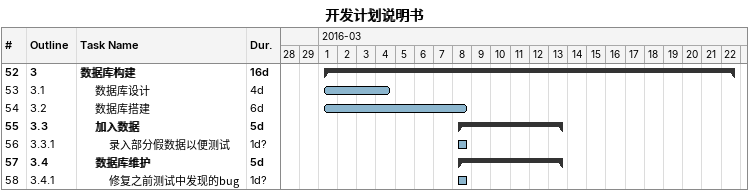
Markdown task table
开发计划说明书

| ID | WBS | Task | Duration | Start | Finish |
|---|---|---|---|---|---|
| 52 | 3 | **数据库构建** | 16d | 2016-03-01 | 2016-03-22 |
| 53 | 3.1 | 数据库设计 | 4d | 2016-03-01 | 2016-03-04 |
| 54 | 3.2 | 数据库搭建 | 6d | 2016-03-01 | 2016-03-08 |
| 55 | 3.3 | **加入数据** | 5d | 2016-03-08 | 2016-03-13 |
| 56 | 3.3.1 | 录入部分假数据以便测试 | 1d? | 2016-03-08 | 2016-03-08 |
| 57 | 3.4 | **数据库维护** | 5d | 2016-03-08 | 2016-03-13 |
| 58 | 3.4.1 | 修复之前测试中发现的bug | 1d? | 2016-03-08 | 2016-03-08 |
